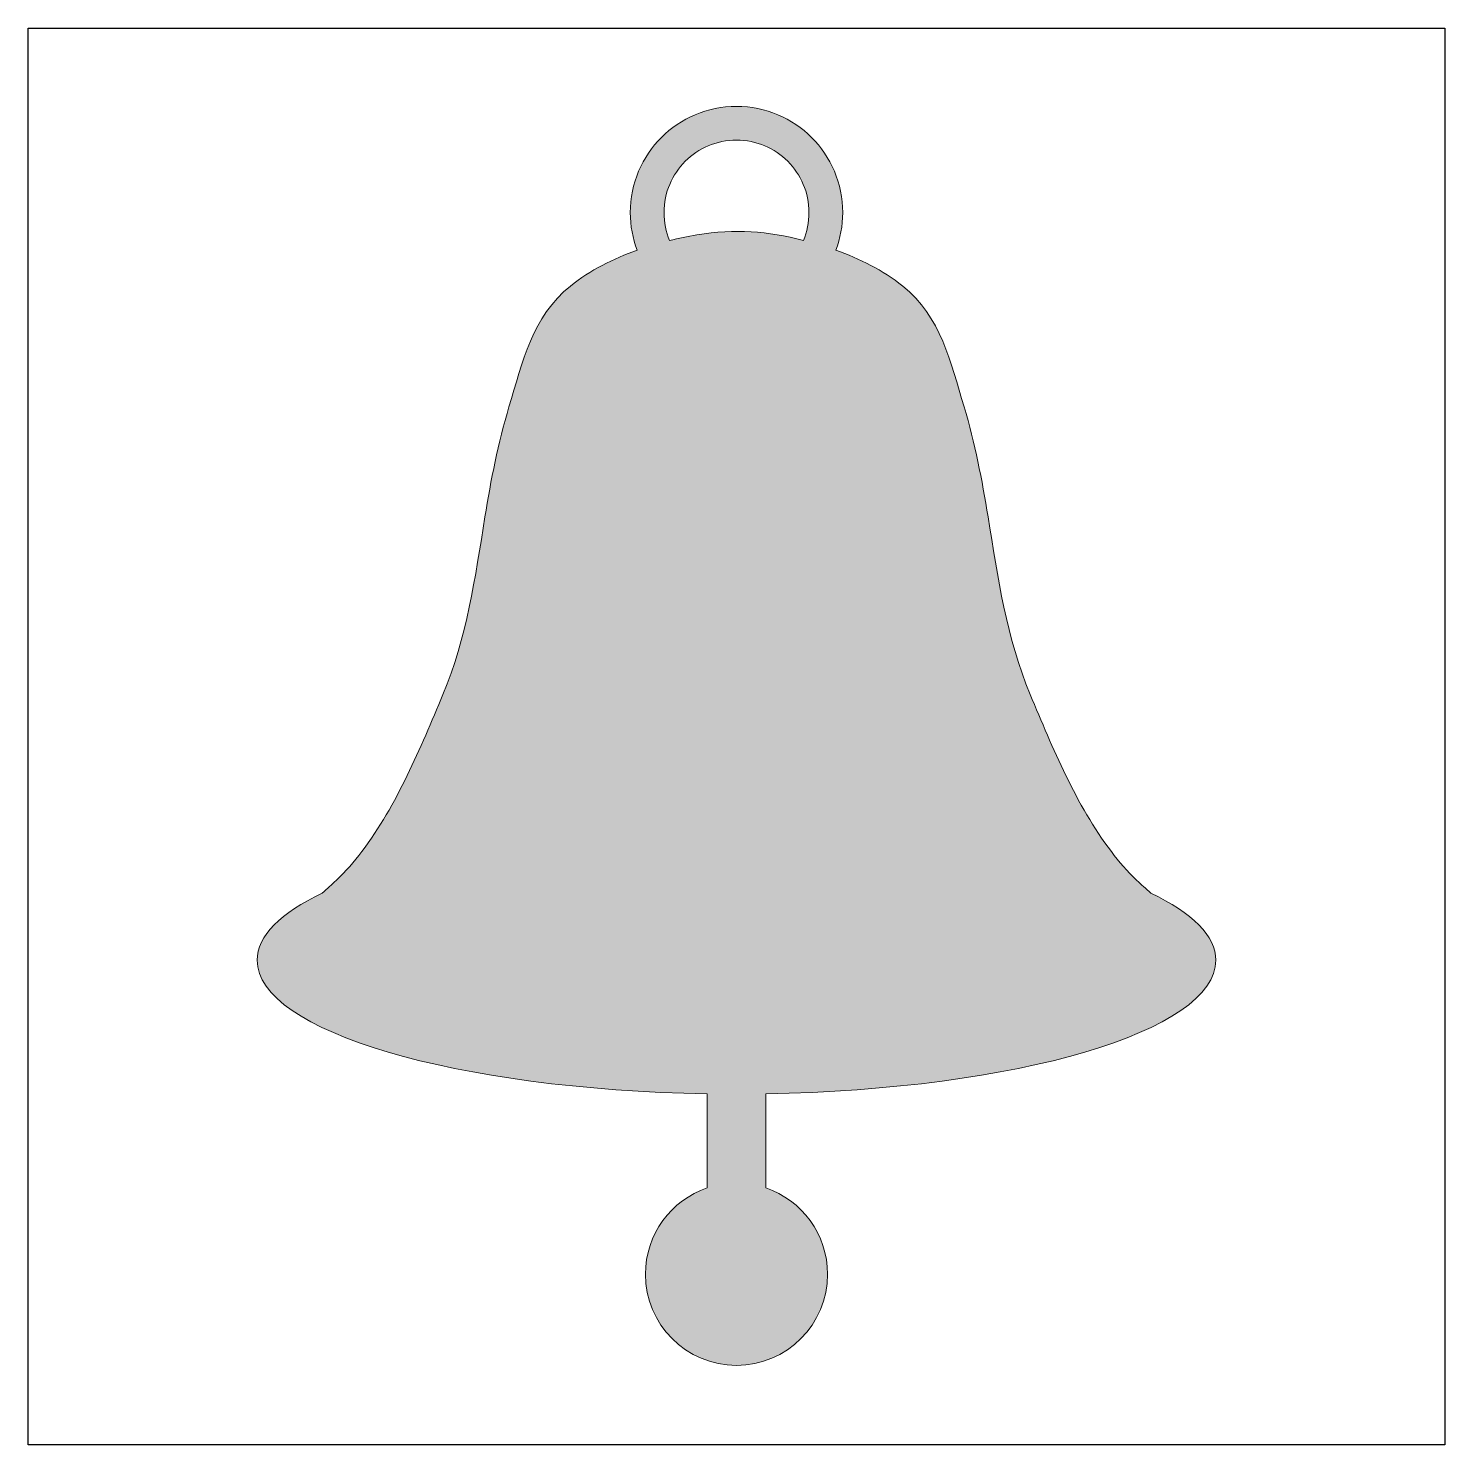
# Model space of a CAD drawing. Header units: inches. Extents: x 0 to 114, y 0 to 114.
import ezdxf

# ---------------------------------------------------------------- set-up
doc = ezdxf.new("R2010")
doc.units = ezdxf.units.IN
doc.header["$MEASUREMENT"] = 0
doc.layers.add('Image Background', color=7, linetype='Continuous')
doc.layers.add('Layer 1', color=7, linetype='Continuous')
picture_1 = doc.add_image_def('image1.png', size_in_pixel=(1350, 1350))

msp = doc.modelspace()

# ---------------------------------------------------------------- hatches: boundary and pattern name
at = {"layer": 'Layer 1', "true_color": 0xe4d36c}
h = msp.add_hatch(color=53, dxfattribs=at)
h.dxf.hatch_style = 2
edge = h.paths.add_edge_path()
edge.add_spline(control_points=[(95.83, 39.09), (95.83, 41.06), (93.93, 42.91), (90.6, 44.51), (90.2, 44.86), (89.8, 45.21), (89.45, 45.54), (88.7, 46.27), (88.02, 47.05), (87.4, 47.86), (84.53, 51.65), (82.68, 56.19), (80.85, 60.54), (78.95, 65.06), (78.24, 70.02), (77.45, 74.87), (76.97, 77.84), (76.39, 80.85), (75.52, 83.75), (74.43, 87.35), (73.65, 91.03), (70.56, 93.5), (68.96, 94.78), (67.1, 95.71), (65.17, 96.4), (65.52, 97.34), (65.72, 98.37), (65.72, 99.43), (65.72, 101.8), (64.76, 103.95), (63.21, 105.49), (61.66, 107.04), (59.51, 108.01), (57.15, 108), (54.79, 108.01), (52.64, 107.04), (51.09, 105.49), (49.54, 103.95), (48.58, 101.8), (48.58, 99.43), (48.58, 98.36), (48.78, 97.34), (49.14, 96.39), (47.21, 95.71), (45.35, 94.78), (43.75, 93.5), (40.66, 91.03), (39.87, 87.35), (38.79, 83.75), (37.92, 80.85), (37.33, 77.84), (36.85, 74.87), (36.07, 70.02), (35.36, 65.06), (33.46, 60.54), (31.63, 56.19), (29.77, 51.65), (26.91, 47.86), (26.29, 47.05), (25.61, 46.27), (24.85, 45.54), (24.51, 45.21), (24.11, 44.87), (23.72, 44.51), (20.38, 42.92), (18.47, 41.06), (18.47, 39.09), (18.47, 33.35), (34.52, 28.66), (54.79, 28.32), (54.79, 28.32), (54.79, 20.72), (54.79, 20.72), (51.89, 19.73), (49.8, 16.99), (49.8, 13.76), (49.8, 9.7), (53.09, 6.4), (57.15, 6.4), (61.21, 6.4), (64.5, 9.7), (64.5, 13.76), (64.5, 16.99), (62.41, 19.73), (59.51, 20.72), (59.51, 20.72), (59.51, 28.32), (59.51, 28.32), (79.78, 28.66), (95.83, 33.35), (95.83, 39.09)], knot_values=[0, 0, 0, 0, 1, 1, 1, 2, 2, 2, 3, 3, 3, 4, 4, 4, 5, 5, 5, 6, 6, 6, 7, 7, 7, 8, 8, 8, 9, 9, 9, 10, 10, 10, 11, 11, 11, 12, 12, 12, 13, 13, 13, 14, 14, 14, 15, 15, 15, 16, 16, 16, 17, 17, 17, 18, 18, 18, 19, 19, 19, 20, 20, 20, 21, 21, 21, 22, 22, 22, 23, 23, 23, 24, 24, 24, 25, 25, 25, 26, 26, 26, 27, 27, 27, 28, 28, 28, 29, 29, 29, 30, 30, 30, 30], degree=3, periodic=1)
edge = h.paths.add_edge_path()
edge.add_spline(control_points=[(53.01, 103.57), (54.08, 104.63), (55.53, 105.28), (57.15, 105.28), (58.77, 105.28), (60.22, 104.63), (61.29, 103.57), (61.82, 103.04), (62.25, 102.41), (62.54, 101.71), (62.84, 101.01), (63, 100.24), (63, 99.43), (63, 98.63), (62.84, 97.88), (62.55, 97.19), (59.65, 97.93), (57.07, 98.14), (53.95, 97.63), (53.21, 97.5), (52.48, 97.35), (51.75, 97.18), (51.46, 97.87), (51.3, 98.63), (51.3, 99.43), (51.3, 101.05), (51.95, 102.51), (53.01, 103.57)], knot_values=[0, 0, 0, 0, 1, 1, 1, 2, 2, 2, 3, 3, 3, 4, 4, 4, 5, 5, 5, 6, 6, 6, 7, 7, 7, 8, 8, 8, 9, 9, 9, 9], degree=3, periodic=1)

# ---------------------------------------------------------------- linework, layer by layer
at = {"layer": 'Layer 1', "lineweight": 0}
for points, knots in [([(95.83, 39.09), (95.83, 41.06), (93.93, 42.91), (90.6, 44.51), (90.2, 44.86), (89.8, 45.21), (89.45, 45.54), (88.7, 46.27), (88.02, 47.05), (87.4, 47.86), (84.53, 51.65), (82.68, 56.19), (80.85, 60.54), (78.95, 65.06), (78.24, 70.02), (77.45, 74.87), (76.97, 77.84), (76.39, 80.85), (75.52, 83.75), (74.43, 87.35), (73.65, 91.03), (70.56, 93.5), (68.96, 94.78), (67.1, 95.71), (65.17, 96.4), (65.52, 97.34), (65.72, 98.37), (65.72, 99.43), (65.72, 101.8), (64.76, 103.95), (63.21, 105.49), (61.66, 107.04), (59.51, 108.01), (57.15, 108), (54.79, 108.01), (52.64, 107.04), (51.09, 105.49), (49.54, 103.95), (48.58, 101.8), (48.58, 99.43), (48.58, 98.36), (48.78, 97.34), (49.14, 96.39), (47.21, 95.71), (45.35, 94.78), (43.75, 93.5), (40.66, 91.03), (39.87, 87.35), (38.79, 83.75), (37.92, 80.85), (37.33, 77.84), (36.85, 74.87), (36.07, 70.02), (35.36, 65.06), (33.46, 60.54), (31.63, 56.19), (29.77, 51.65), (26.91, 47.86), (26.29, 47.05), (25.61, 46.27), (24.85, 45.54), (24.51, 45.21), (24.11, 44.87), (23.72, 44.51), (20.38, 42.92), (18.47, 41.06), (18.47, 39.09), (18.47, 33.35), (34.52, 28.66), (54.79, 28.32), (54.79, 28.32), (54.79, 20.72), (54.79, 20.72), (51.89, 19.73), (49.8, 16.99), (49.8, 13.76), (49.8, 9.7), (53.09, 6.4), (57.15, 6.4), (61.21, 6.4), (64.5, 9.7), (64.5, 13.76), (64.5, 16.99), (62.41, 19.73), (59.51, 20.72), (59.51, 20.72), (59.51, 28.32), (59.51, 28.32), (79.78, 28.66), (95.83, 33.35), (95.83, 39.09)], [0, 0, 0, 0, 1, 1, 1, 2, 2, 2, 3, 3, 3, 4, 4, 4, 5, 5, 5, 6, 6, 6, 7, 7, 7, 8, 8, 8, 9, 9, 9, 10, 10, 10, 11, 11, 11, 12, 12, 12, 13, 13, 13, 14, 14, 14, 15, 15, 15, 16, 16, 16, 17, 17, 17, 18, 18, 18, 19, 19, 19, 20, 20, 20, 21, 21, 21, 22, 22, 22, 23, 23, 23, 24, 24, 24, 25, 25, 25, 26, 26, 26, 27, 27, 27, 28, 28, 28, 29, 29, 29, 30, 30, 30, 30]), ([(53.01, 103.57), (54.08, 104.63), (55.53, 105.28), (57.15, 105.28), (58.77, 105.28), (60.22, 104.63), (61.29, 103.57), (61.82, 103.04), (62.25, 102.41), (62.54, 101.71), (62.84, 101.01), (63, 100.24), (63, 99.43), (63, 98.63), (62.84, 97.88), (62.55, 97.19), (59.65, 97.93), (57.07, 98.14), (53.95, 97.63), (53.21, 97.5), (52.48, 97.35), (51.75, 97.18), (51.46, 97.87), (51.3, 98.63), (51.3, 99.43), (51.3, 101.05), (51.95, 102.51), (53.01, 103.57)], [0, 0, 0, 0, 1, 1, 1, 2, 2, 2, 3, 3, 3, 4, 4, 4, 5, 5, 5, 6, 6, 6, 7, 7, 7, 8, 8, 8, 9, 9, 9, 9])]:
    msp.add_open_spline(points, degree=3, knots=knots, dxfattribs=at)

# ---------------------------------------------------------------- pictures from other files: only their frames are drawn
at = {"layer": 'Image Background'}
image = msp.add_image(picture_1, insert=(0, 0), size_in_units=(114.3, 114.3), dxfattribs=at)

doc.saveas('drawing.dxf')
